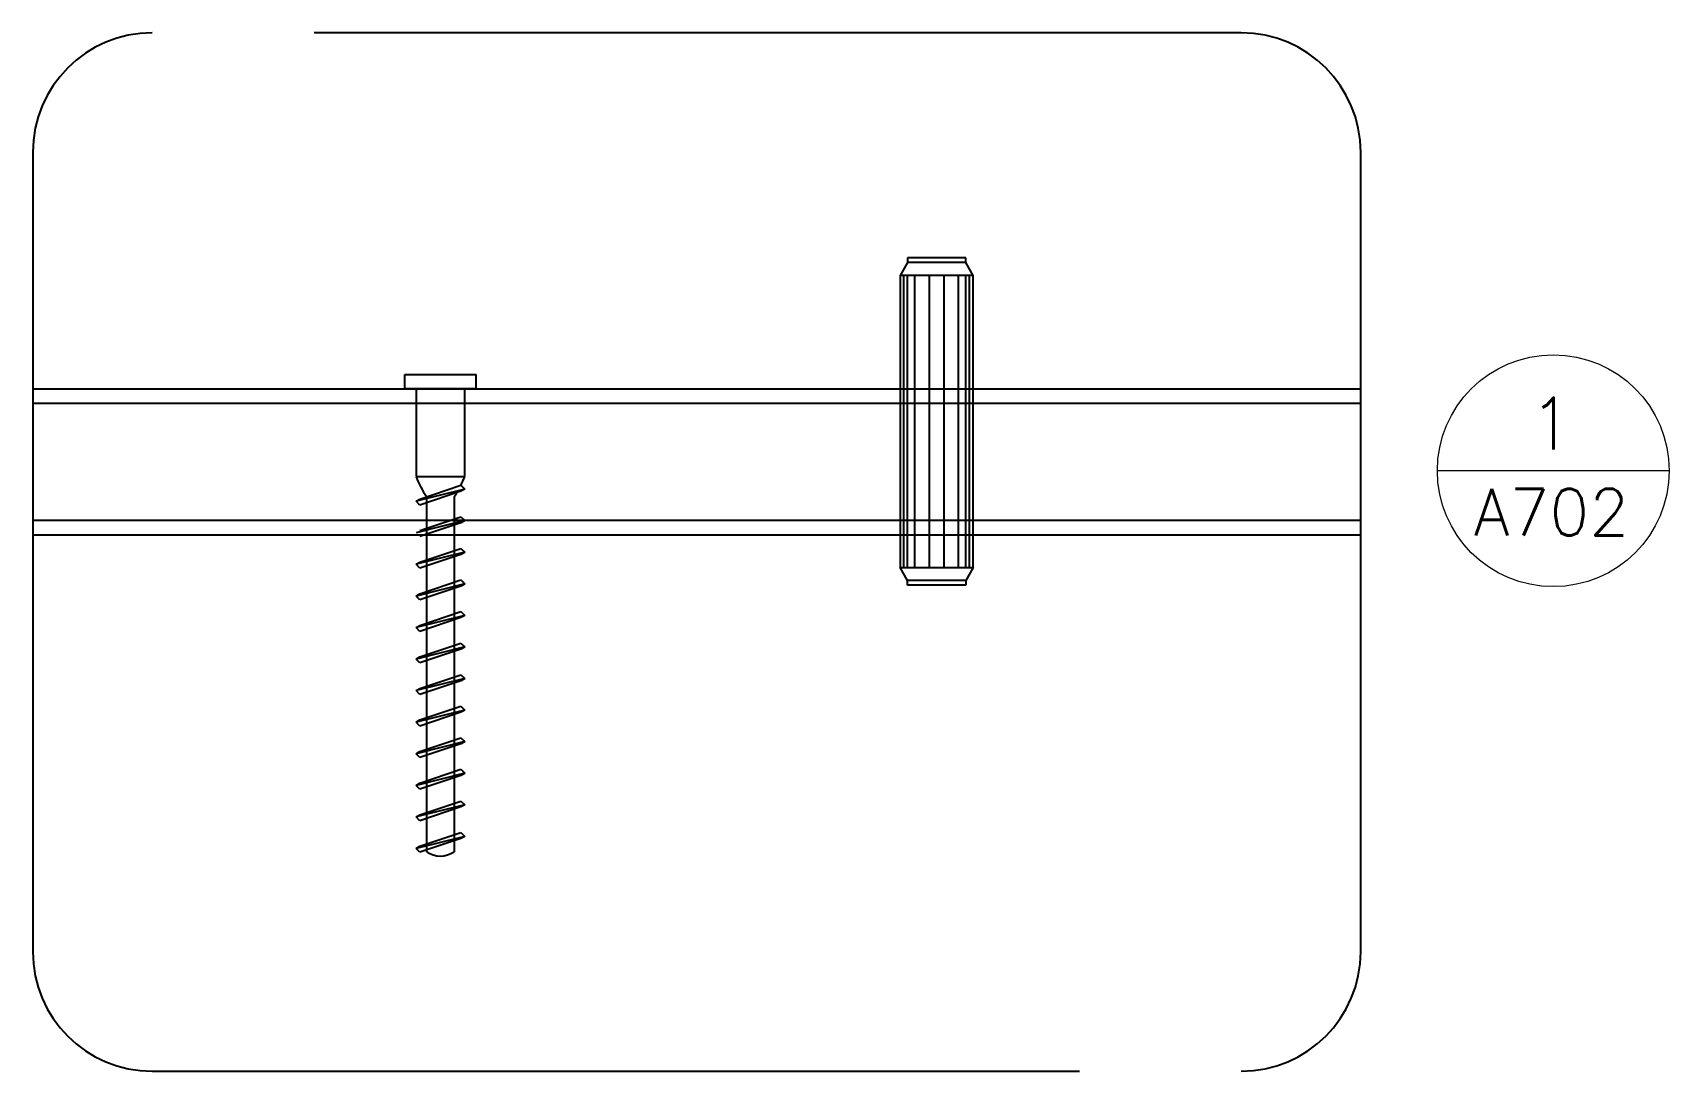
# Model space of a CAD drawing. Header units: millimetres. Extents: x 1621 to 3054, y -476 to 118.
# Drawn here: x 1770.26 to 1781.47, y -252.49 to -245.37 of the extents above; entities that cross this region are included whole.
import ezdxf
from ezdxf.enums import TextEntityAlignment as Align

# ---------------------------------------------------------------- set-up
doc = ezdxf.new("R2010")
doc.units = ezdxf.units.MM
doc.linetypes.add('TRATTOPUNTO2', pattern=[12.7, 6.35, -3.175, 0, -3.175])
doc.layers.add('linea dettagli', color=9, linetype='TRATTOPUNTO2')
doc.layers.add('supporti', color=5, linetype='Continuous')
doc.layers.add('Linee e simboli', color=2, linetype='Continuous', lineweight=18)
doc.styles.add('E-ROMANS', font='romans.shx', dxfattribs={"width": 0.8})

msp = doc.modelspace()

# ---------------------------------------------------------------- linework, layer by layer
for p, q in [((1770.261, -247.813), (1779.357, -247.813)), ((1770.261, -248.813), (1779.357, -248.813))]:
    msp.add_line(p, q)
at = {"layer": 'Defpoints'}
for p, q in [((1779.357, -247.913), (1770.261, -247.913)), ((1779.357, -248.713), (1770.261, -248.713))]:
    msp.add_line(p, q, dxfattribs=at)
at = {"layer": 'linea dettagli'}
for p, q in [((1778.538, -245.373), (1771.08, -245.373)), ((1770.261, -246.193), (1770.261, -251.667)), ((1779.357, -251.667), (1779.357, -246.193)), ((1771.08, -252.486), (1778.538, -252.486))]:
    msp.add_line(p, q, dxfattribs=at)
for centre, start, end in [((1771.08, -246.193), 90, 180), ((1778.538, -246.193), 0, 90), ((1771.08, -251.667), 180, 270), ((1778.538, -251.667), 270, 0)]:
    msp.add_arc(centre, 0.819, start, end, dxfattribs=at)
at = {"layer": 'Linee e simboli'}
msp.add_line((1781.47, -248.373), (1779.882, -248.373), dxfattribs=at)
msp.add_circle((1780.676, -248.373), 0.794, dxfattribs=at)
at = {"layer": 'supporti'}
for p, q in [((1776.653, -246.914), (1776.253, -246.914)), ((1776.253, -246.914), (1776.253, -246.946)), ((1776.653, -246.946), (1776.653, -246.914)), ((1776.253, -246.946), (1776.203, -247.036)), ((1776.703, -247.036), (1776.203, -247.036)), ((1776.203, -247.036), (1776.203, -249.036)), ((1776.228, -249.036), (1776.228, -247.036)), ((1776.653, -246.946), (1776.253, -246.946)), ((1776.253, -249.036), (1776.253, -247.036)), ((1776.303, -249.036), (1776.303, -247.036)), ((1776.403, -249.036), (1776.403, -247.036)), ((1776.503, -249.036), (1776.503, -247.036)), ((1776.603, -249.036), (1776.603, -247.036)), ((1776.703, -247.036), (1776.653, -246.946)), ((1776.653, -249.036), (1776.653, -247.036)), ((1776.678, -249.036), (1776.678, -247.036)), ((1776.703, -249.036), (1776.703, -247.036)), ((1772.809, -247.813), (1772.809, -247.713)), ((1772.809, -247.713), (1773.298, -247.713)), ((1773.298, -247.813), (1773.298, -247.713)), ((1773.298, -247.813), (1772.809, -247.813)), ((1772.887, -247.813), (1772.887, -248.413)), ((1773.22, -248.413), (1773.22, -247.813)), ((1772.887, -248.413), (1773.22, -248.413)), ((1773.22, -248.499), (1772.887, -248.582)), ((1772.913, -248.567), (1773.193, -248.473)), ((1773.193, -248.473), (1773.22, -248.499)), ((1773.22, -248.499), (1773.193, -248.514)), ((1772.887, -248.582), (1772.913, -248.567)), ((1772.913, -248.608), (1772.887, -248.582)), ((1773.193, -248.514), (1772.913, -248.608)), ((1772.96, -250.982), (1772.96, -248.551)), ((1773.147, -248.551), (1773.147, -250.982)), ((1773.22, -248.715), (1772.887, -248.798)), ((1772.913, -248.783), (1773.193, -248.689)), ((1773.193, -248.73), (1772.913, -248.824)), ((1773.193, -248.689), (1773.22, -248.715)), ((1773.22, -248.715), (1773.193, -248.73)), ((1773.22, -248.931), (1772.887, -249.014)), ((1772.913, -248.999), (1773.193, -248.905)), ((1773.193, -248.946), (1772.913, -249.041)), ((1773.193, -248.905), (1773.22, -248.931)), ((1773.22, -248.931), (1773.193, -248.946)), ((1772.887, -249.014), (1772.913, -248.999)), ((1772.913, -249.041), (1772.887, -249.014)), ((1776.203, -249.036), (1776.703, -249.036)), ((1776.253, -249.125), (1776.203, -249.036)), ((1776.703, -249.036), (1776.653, -249.125)), ((1773.22, -249.147), (1772.887, -249.231)), ((1772.913, -249.216), (1773.193, -249.121)), ((1773.193, -249.163), (1772.913, -249.257)), ((1773.193, -249.121), (1773.22, -249.147)), ((1773.22, -249.147), (1773.193, -249.163)), ((1776.653, -249.125), (1776.253, -249.125)), ((1776.253, -249.157), (1776.253, -249.125)), ((1776.653, -249.157), (1776.253, -249.157)), ((1776.653, -249.125), (1776.653, -249.157)), ((1772.887, -249.231), (1772.913, -249.216)), ((1772.913, -249.257), (1772.887, -249.231)), ((1773.22, -249.364), (1772.887, -249.447)), ((1772.913, -249.432), (1773.193, -249.337)), ((1773.193, -249.379), (1772.913, -249.473)), ((1773.193, -249.337), (1773.22, -249.364)), ((1773.22, -249.364), (1773.193, -249.379)), ((1772.887, -249.447), (1772.913, -249.432)), ((1772.913, -249.473), (1772.887, -249.447)), ((1773.22, -249.58), (1772.887, -249.663)), ((1772.913, -249.648), (1773.193, -249.554)), ((1773.193, -249.595), (1772.913, -249.689)), ((1773.193, -249.554), (1773.22, -249.58)), ((1773.22, -249.58), (1773.193, -249.595)), ((1772.887, -249.663), (1772.913, -249.648)), ((1772.913, -249.689), (1772.887, -249.663)), ((1773.22, -249.796), (1772.887, -249.879)), ((1772.913, -249.864), (1773.193, -249.77)), ((1773.193, -249.811), (1772.913, -249.905)), ((1773.193, -249.77), (1773.22, -249.796)), ((1773.22, -249.796), (1773.193, -249.811)), ((1772.887, -249.879), (1772.913, -249.864)), ((1772.913, -249.905), (1772.887, -249.879)), ((1773.22, -250.012), (1772.887, -250.095)), ((1772.887, -250.095), (1772.913, -250.08)), ((1772.913, -250.08), (1773.193, -249.986)), ((1773.193, -250.027), (1772.913, -250.122)), ((1773.193, -249.986), (1773.22, -250.012)), ((1773.22, -250.012), (1773.193, -250.027)), ((1772.913, -250.122), (1772.887, -250.095)), ((1773.22, -250.228), (1772.887, -250.312)), ((1772.887, -250.312), (1772.913, -250.296)), ((1772.913, -250.296), (1773.193, -250.202)), ((1773.193, -250.244), (1772.913, -250.338)), ((1773.193, -250.202), (1773.22, -250.228)), ((1773.22, -250.228), (1773.193, -250.244)), ((1772.913, -250.338), (1772.887, -250.312)), ((1772.913, -250.513), (1773.193, -250.418)), ((1773.193, -250.418), (1773.22, -250.445)), ((1773.22, -250.445), (1772.887, -250.528)), ((1772.887, -250.528), (1772.913, -250.513)), ((1772.913, -250.554), (1772.887, -250.528)), ((1773.193, -250.46), (1772.913, -250.554)), ((1773.22, -250.445), (1773.193, -250.46)), ((1772.913, -250.729), (1773.193, -250.635)), ((1773.193, -250.635), (1773.22, -250.661)), ((1773.22, -250.661), (1772.887, -250.744)), ((1772.887, -250.744), (1772.913, -250.729)), ((1772.913, -250.77), (1772.887, -250.744)), ((1773.193, -250.676), (1772.913, -250.77)), ((1773.22, -250.661), (1773.193, -250.676)), ((1772.913, -250.945), (1773.193, -250.851)), ((1773.193, -250.851), (1773.22, -250.877)), ((1773.22, -250.877), (1772.887, -250.96)), ((1772.887, -250.96), (1772.913, -250.945)), ((1772.913, -250.986), (1772.887, -250.96)), ((1773.193, -250.892), (1772.913, -250.986)), ((1773.22, -250.877), (1773.193, -250.892))]:
    msp.add_line(p, q, dxfattribs=at)
for centre, radius, start, end in [((1773.496, -248.181), 0.652, 200.9239, 214.6705), ((1772.611, -248.181), 0.652, 333.364, 339.0761), ((1772.611, -248.181), 0.652, 325.3295, 328.2391), ((1773.053, -250.85), 0.162, 234.753, 305.247)]:
    msp.add_arc(centre, radius, start, end, dxfattribs=at)

# ---------------------------------------------------------------- texts
at = {"layer": 'Linee e simboli', "style": 'E-ROMANS'}
for s, height, p in [('1', 0.353, (1780.663, -248.05)), ('A702', 0.3181, (1780.663, -248.657))]:
    msp.add_text(s, height=height, dxfattribs=at).set_placement(p, align=Align.MIDDLE_CENTER)

doc.saveas('drawing.dxf')
